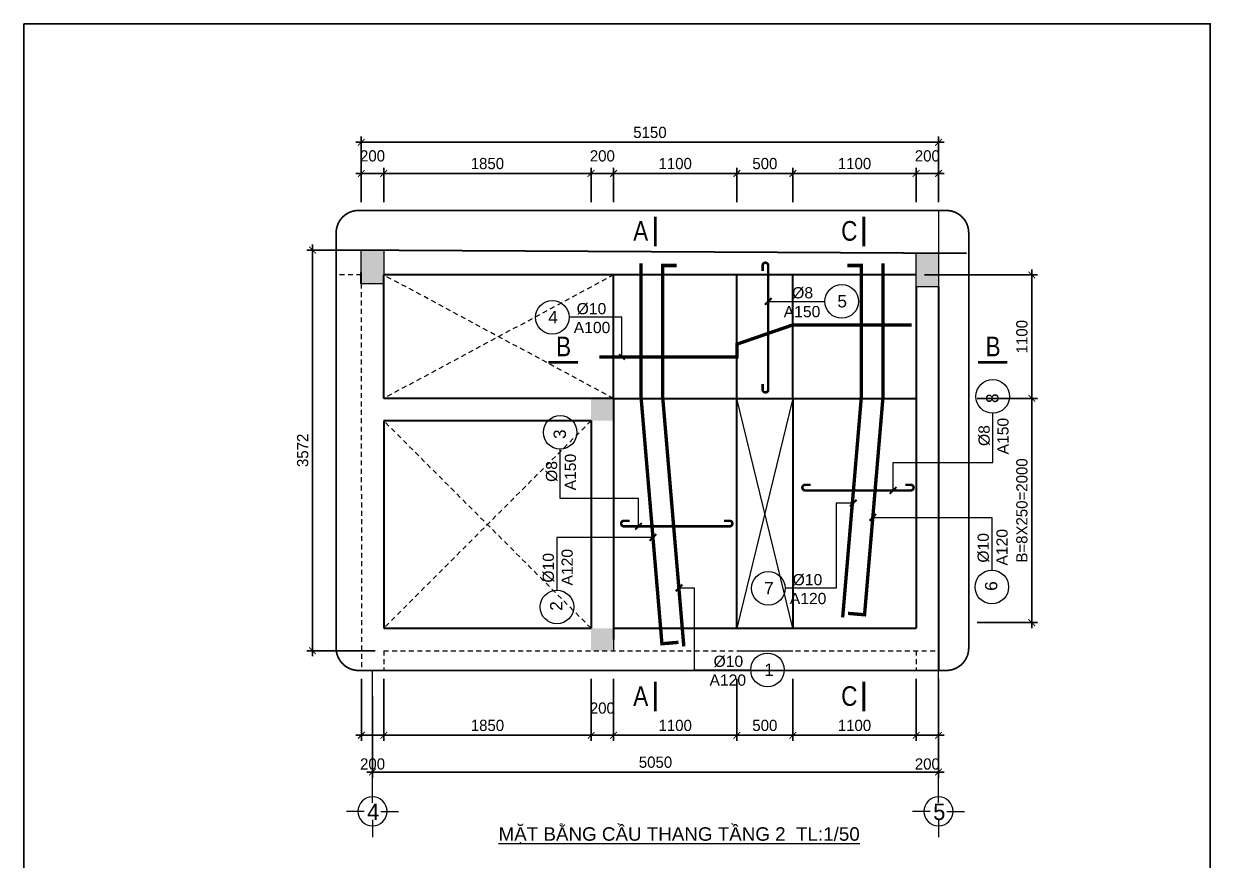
# Model space of a CAD drawing. Header units: millimetres. Extents: x -559287 to -299624, y 2351330 to 2655682.
# Drawn here: x -532901 to -511728, y 2365960 to 2380879 of the extents above; entities that cross this region are included whole.
import ezdxf
from ezdxf.enums import TextEntityAlignment as Align

# ---------------------------------------------------------------- set-up
doc = ezdxf.new("R2010")
doc.units = ezdxf.units.MM
doc.header["$LTSCALE"] = 10
for name, pattern in [('ACAD_ISO04W100', [30, 24, -3, 0, -3]), ('HIDDEN', [0.3, 0.175, -0.125]), ('HIDDENX2', [0.75, 0.5, -0.25])]:
    doc.linetypes.add(name, pattern=pattern)
doc.layers.get('0').update_dxf_attribs({"lineweight": 20})
doc.layers.get('Defpoints').update_dxf_attribs({"lineweight": 20})
for name, color, linetype, lineweight in [('Dim', 251, 'Continuous', 15), ('net bao', 50, 'Continuous', 5), ('Net khuat', 76, 'HIDDENX2', 15), ('Net manh', 8, 'Continuous', 13), ('net noi that', 34, 'Continuous', 5), ('Net-manh', 250, 'Continuous', 9), ('Net-thay', 252, 'Continuous', 9), ('Text', 54, 'Continuous', 25), ('Thep dai', 2, 'Continuous', 50), ('Thep doc', 140, 'Continuous', 60), ('Tuong', 1, 'Continuous', 30)]:
    doc.layers.add(name, color=color, linetype=linetype, lineweight=lineweight)
doc.layers.add('L7-03', color=7, linetype='Continuous')
doc.layers.add('ththep', color=3, linetype='Continuous')
doc.styles.add('HELVE', font='VHAVAN.TTF', dxfattribs={"height": 800})
doc.styles.add('IN-NHO', font='VHELVEN.TTF', dxfattribs={"height": 200})
doc.styles.add('NGHIA5', font='arial_0.ttf', dxfattribs={"height": 180})
doc.styles.get("Standard").update_dxf_attribs({"font": 'nghia5.shx', "height": 200})
doc.styles.add('STYLE1-S1', font='VHARIALN.TTF')
doc.styles.add('TA- TEN', font='VHARIAL.TTF')
doc.dimstyles.new('dim 50', dxfattribs={"dimscale": 100, "dimtxt": 200, "dimasz": 1.2, "dimexe": 1, "dimexo": 1.5, "dimgap": 0.75, "dimtad": 1, "dimdec": 0, "dimlfac": 0.5, "dimzin": 0, "dimdsep": 46, "dimtxsty": 'Standard', "dimblk1": 'ARCHTICK', "dimblk2": 'ARCHTICK', "dimsah": 1, "dimcen": 0.09, "dimdle": 1, "dimclrd": 256, "dimclre": 256, "dimclrt": 54, "dimadec": 0, "dimazin": 0, "dimtfac": 1, "dimtdec": 0, "dimtofl": 0, "dimtmove": 2, "dimatfit": 3, "dimfxl": 0, "dimtolj": 1, "dimtzin": 0, "dimarcsym": 0})

# ---------------------------------------------------------------- blocks, each defined once
blk = doc.blocks.new('truc ngang-helve')
for points in [[(0, -4.8), (0, 0)], [(-2.33, -7.13), (-7.13, -7.13)], [(0, -9.45), (0, -14.26)], [(2.33, -7.13), (7.13, -7.13)]]:
    blk.add_lwpolyline(points)
blk.add_circle((0, -7.13), 4)
at = {"style": 'HELVE'}
blk.add_attdef('A', text='', height=4.5, dxfattribs=at).set_placement((0.03, -7.01), align=Align.MIDDLE_CENTER)
blk = doc.blocks.new('_ARCHTICK')
at = {"color": 0, "linetype": 'ByBlock', "const_width": 0.15}
blk.add_lwpolyline([(-0.5, -0.5), (0.5, 0.5)], dxfattribs=at)
blk = doc.blocks.new('*D708')
at = {"layer": 'Defpoints', "color": 0, "transparency": 16777216}
for p in [(-526876, 2369345), (-526476, 2369345), (-526476, 2368189)]:
    blk.add_point(p, dxfattribs=at)
at = {"layer": 'Net-manh', "lineweight": -2, "transparency": 16777216}
for p, q in [((-526876, 2369195), (-526876, 2368089)), ((-526476, 2369195), (-526476, 2368089)), ((-526976, 2368189), (-526376, 2368189))]:
    blk.add_line(p, q, dxfattribs=at)
at = {"layer": 'Net-manh', "lineweight": -2, "transparency": 16777216, "xscale": 120, "yscale": 120, "zscale": 120, "rotation": 180}
blk.add_blockref('_ARCHTICK', (-526876, 2368189), dxfattribs=at)
at = {"layer": 'Net-manh', "lineweight": -2, "transparency": 16777216, "xscale": 120, "yscale": 120, "zscale": 120}
blk.add_blockref('_ARCHTICK', (-526476, 2368189), dxfattribs=at)
at = {"layer": 'Net-manh', "color": 54, "transparency": 16777216, "insert": (-526676, 2367676), "char_height": 200, "attachment_point": 5}
blk.add_mtext('\\A1;200', dxfattribs=at)
blk = doc.blocks.new('*D709')
at = {"layer": 'Defpoints', "color": 0, "transparency": 16777216}
for p in [(-526476, 2369345), (-522776, 2369345), (-522776, 2368189)]:
    blk.add_point(p, dxfattribs=at)
at = {"layer": 'Net-manh', "lineweight": -2, "transparency": 16777216}
for p, q in [((-526476, 2369195), (-526476, 2368089)), ((-522776, 2369195), (-522776, 2368089)), ((-526576, 2368189), (-522676, 2368189))]:
    blk.add_line(p, q, dxfattribs=at)
at = {"layer": 'Net-manh', "lineweight": -2, "transparency": 16777216, "xscale": 120, "yscale": 120, "zscale": 120, "rotation": 180}
blk.add_blockref('_ARCHTICK', (-526476, 2368189), dxfattribs=at)
at = {"layer": 'Net-manh', "lineweight": -2, "transparency": 16777216, "xscale": 120, "yscale": 120, "zscale": 120}
blk.add_blockref('_ARCHTICK', (-522776, 2368189), dxfattribs=at)
at = {"layer": 'Net-manh', "color": 54, "transparency": 16777216, "insert": (-524626, 2368364), "char_height": 200, "attachment_point": 5}
blk.add_mtext('\\A1;1850', dxfattribs=at)
blk = doc.blocks.new('*D710')
at = {"layer": 'Defpoints', "color": 0, "transparency": 16777216}
for p in [(-522776, 2369345), (-522376, 2369345), (-522376, 2368189)]:
    blk.add_point(p, dxfattribs=at)
at = {"layer": 'Net-manh', "lineweight": -2, "transparency": 16777216}
for p, q in [((-522776, 2369195), (-522776, 2368089)), ((-522376, 2369195), (-522376, 2368089)), ((-522876, 2368189), (-522276, 2368189))]:
    blk.add_line(p, q, dxfattribs=at)
at = {"layer": 'Net-manh', "lineweight": -2, "transparency": 16777216, "xscale": 120, "yscale": 120, "zscale": 120, "rotation": 180}
blk.add_blockref('_ARCHTICK', (-522776, 2368189), dxfattribs=at)
at = {"layer": 'Net-manh', "lineweight": -2, "transparency": 16777216, "xscale": 120, "yscale": 120, "zscale": 120}
blk.add_blockref('_ARCHTICK', (-522376, 2368189), dxfattribs=at)
at = {"layer": 'Net-manh', "color": 54, "transparency": 16777216, "insert": (-522576, 2368673), "char_height": 200, "attachment_point": 5}
blk.add_mtext('\\A1;200', dxfattribs=at)
blk = doc.blocks.new('*D711')
at = {"layer": 'Defpoints', "color": 0, "transparency": 16777216}
for p in [(-522376, 2369345), (-520176, 2369345), (-520176, 2368189)]:
    blk.add_point(p, dxfattribs=at)
at = {"layer": 'Net-manh', "lineweight": -2, "transparency": 16777216}
for p, q in [((-522376, 2369195), (-522376, 2368089)), ((-520176, 2369195), (-520176, 2368089)), ((-522476, 2368189), (-520076, 2368189))]:
    blk.add_line(p, q, dxfattribs=at)
at = {"layer": 'Net-manh', "lineweight": -2, "transparency": 16777216, "xscale": 120, "yscale": 120, "zscale": 120, "rotation": 180}
blk.add_blockref('_ARCHTICK', (-522376, 2368189), dxfattribs=at)
at = {"layer": 'Net-manh', "lineweight": -2, "transparency": 16777216, "xscale": 120, "yscale": 120, "zscale": 120}
blk.add_blockref('_ARCHTICK', (-520176, 2368189), dxfattribs=at)
at = {"layer": 'Net-manh', "color": 54, "transparency": 16777216, "insert": (-521276, 2368364), "char_height": 200, "attachment_point": 5}
blk.add_mtext('\\A1;1100', dxfattribs=at)
blk = doc.blocks.new('*D712')
at = {"layer": 'Defpoints', "color": 0, "transparency": 16777216}
for p in [(-520176, 2369345), (-519177, 2369345), (-519177, 2368189)]:
    blk.add_point(p, dxfattribs=at)
at = {"layer": 'Net-manh', "lineweight": -2, "transparency": 16777216}
for p, q in [((-520176, 2369195), (-520176, 2368089)), ((-519177, 2369195), (-519177, 2368089)), ((-520276, 2368189), (-519077, 2368189))]:
    blk.add_line(p, q, dxfattribs=at)
at = {"layer": 'Net-manh', "lineweight": -2, "transparency": 16777216, "xscale": 120, "yscale": 120, "zscale": 120, "rotation": 180}
blk.add_blockref('_ARCHTICK', (-520176, 2368189), dxfattribs=at)
at = {"layer": 'Net-manh', "lineweight": -2, "transparency": 16777216, "xscale": 120, "yscale": 120, "zscale": 120}
blk.add_blockref('_ARCHTICK', (-519177, 2368189), dxfattribs=at)
at = {"layer": 'Net-manh', "color": 54, "transparency": 16777216, "insert": (-519677, 2368364), "char_height": 200, "attachment_point": 5}
blk.add_mtext('\\A1;500', dxfattribs=at)
blk = doc.blocks.new('*D713')
at = {"layer": 'Defpoints', "color": 0, "transparency": 16777216}
for p in [(-519177, 2369345), (-516977, 2369345), (-516977, 2368189)]:
    blk.add_point(p, dxfattribs=at)
at = {"layer": 'Net-manh', "lineweight": -2, "transparency": 16777216}
for p, q in [((-519177, 2369195), (-519177, 2368089)), ((-516977, 2369195), (-516977, 2368089)), ((-519277, 2368189), (-516877, 2368189))]:
    blk.add_line(p, q, dxfattribs=at)
at = {"layer": 'Net-manh', "lineweight": -2, "transparency": 16777216, "xscale": 120, "yscale": 120, "zscale": 120, "rotation": 180}
blk.add_blockref('_ARCHTICK', (-519177, 2368189), dxfattribs=at)
at = {"layer": 'Net-manh', "lineweight": -2, "transparency": 16777216, "xscale": 120, "yscale": 120, "zscale": 120}
blk.add_blockref('_ARCHTICK', (-516977, 2368189), dxfattribs=at)
at = {"layer": 'Net-manh', "color": 54, "transparency": 16777216, "insert": (-518077, 2368364), "char_height": 200, "attachment_point": 5}
blk.add_mtext('\\A1;1100', dxfattribs=at)
blk = doc.blocks.new('*D714')
at = {"layer": 'Defpoints', "color": 0, "transparency": 16777216}
for p in [(-516977, 2369345), (-516578, 2369345), (-516578, 2368189)]:
    blk.add_point(p, dxfattribs=at)
at = {"layer": 'Net-manh', "lineweight": -2, "transparency": 16777216}
for p, q in [((-516977, 2369195), (-516977, 2368089)), ((-516578, 2369195), (-516578, 2368089)), ((-517077, 2368189), (-516478, 2368189))]:
    blk.add_line(p, q, dxfattribs=at)
at = {"layer": 'Net-manh', "lineweight": -2, "transparency": 16777216, "xscale": 120, "yscale": 120, "zscale": 120, "rotation": 180}
blk.add_blockref('_ARCHTICK', (-516977, 2368189), dxfattribs=at)
at = {"layer": 'Net-manh', "lineweight": -2, "transparency": 16777216, "xscale": 120, "yscale": 120, "zscale": 120}
blk.add_blockref('_ARCHTICK', (-516578, 2368189), dxfattribs=at)
at = {"layer": 'Net-manh', "color": 54, "transparency": 16777216, "insert": (-516777, 2367676), "char_height": 200, "attachment_point": 5}
blk.add_mtext('\\A1;200', dxfattribs=at)
blk = doc.blocks.new('*D715')
at = {"layer": 'Defpoints', "color": 0, "transparency": 16777216}
for p in [(-526678, 2369035), (-516578, 2369035), (-516578, 2367533)]:
    blk.add_point(p, dxfattribs=at)
at = {"layer": 'Net-manh', "lineweight": -2, "transparency": 16777216}
for p, q in [((-526678, 2368885), (-526678, 2367433)), ((-516578, 2368885), (-516578, 2367433)), ((-526778, 2367533), (-516478, 2367533))]:
    blk.add_line(p, q, dxfattribs=at)
at = {"layer": 'Net-manh', "lineweight": -2, "transparency": 16777216, "xscale": 120, "yscale": 120, "zscale": 120, "rotation": 180}
blk.add_blockref('_ARCHTICK', (-526678, 2367533), dxfattribs=at)
at = {"layer": 'Net-manh', "lineweight": -2, "transparency": 16777216, "xscale": 120, "yscale": 120, "zscale": 120}
blk.add_blockref('_ARCHTICK', (-516578, 2367533), dxfattribs=at)
at = {"layer": 'Net-manh', "color": 54, "transparency": 16777216, "insert": (-521628, 2367708), "char_height": 200, "attachment_point": 5}
blk.add_mtext('\\A1;5050', dxfattribs=at)
blk = doc.blocks.new('*D716')
at = {"layer": 'Defpoints', "color": 0, "transparency": 16777216}
for p in [(-516039, 2374198), (-514914, 2374198), (-516039, 2370198)]:
    blk.add_point(p, dxfattribs=at)
at = {"layer": 'Net-manh', "lineweight": -2, "transparency": 16777216}
for p, q in [((-514914, 2370098), (-514914, 2374298)), ((-515889, 2374198), (-514814, 2374198)), ((-515889, 2370198), (-514814, 2370198))]:
    blk.add_line(p, q, dxfattribs=at)
at = {"layer": 'Net-manh', "lineweight": -2, "transparency": 16777216, "xscale": 120, "yscale": 120, "zscale": 120}
for p, rotation in [((-514914, 2374198), 90), ((-514914, 2370198), 270)]:
    blk.add_blockref('_ARCHTICK', p, dxfattribs=dict(at, rotation=rotation))
at = {"layer": 'Net-manh', "color": 54, "transparency": 16777216, "insert": (-515089, 2372198), "char_height": 200, "attachment_point": 5, "rotation": 90}
blk.add_mtext('\\A1;B=8X250=2000', dxfattribs=at)
blk = doc.blocks.new('*D717')
at = {"layer": 'Defpoints', "color": 0, "transparency": 16777216}
for p in [(-516977, 2376398), (-514914, 2376398), (-516039, 2374198)]:
    blk.add_point(p, dxfattribs=at)
at = {"layer": 'Net-manh', "lineweight": -2, "transparency": 16777216}
for p, q in [((-516827, 2376398), (-514814, 2376398)), ((-514914, 2374098), (-514914, 2376498)), ((-515889, 2374198), (-514814, 2374198))]:
    blk.add_line(p, q, dxfattribs=at)
at = {"layer": 'Net-manh', "lineweight": -2, "transparency": 16777216, "xscale": 120, "yscale": 120, "zscale": 120}
for p, rotation in [((-514914, 2376398), 90), ((-514914, 2374198), 270)]:
    blk.add_blockref('_ARCHTICK', p, dxfattribs=dict(at, rotation=rotation))
at = {"layer": 'Net-manh', "color": 54, "transparency": 16777216, "insert": (-515089, 2375298), "char_height": 200, "attachment_point": 5, "rotation": 90}
blk.add_mtext('\\A1;1100', dxfattribs=at)
blk = doc.blocks.new('*D718')
at = {"layer": 'Defpoints', "color": 0, "transparency": 16777216}
for p in [(-519176, 2378209), (-519176, 2377549), (-516977, 2377549)]:
    blk.add_point(p, dxfattribs=at)
at = {"layer": 'Net-manh', "lineweight": -2, "transparency": 16777216}
for p, q in [((-519176, 2377699), (-519176, 2378309)), ((-516977, 2377699), (-516977, 2378309)), ((-516877, 2378209), (-519276, 2378209))]:
    blk.add_line(p, q, dxfattribs=at)
at = {"layer": 'Net-manh', "lineweight": -2, "transparency": 16777216, "xscale": 120, "yscale": 120, "zscale": 120, "rotation": 180}
blk.add_blockref('_ARCHTICK', (-519176, 2378209), dxfattribs=at)
at = {"layer": 'Net-manh', "lineweight": -2, "transparency": 16777216, "xscale": 120, "yscale": 120, "zscale": 120}
blk.add_blockref('_ARCHTICK', (-516977, 2378209), dxfattribs=at)
at = {"layer": 'Net-manh', "color": 54, "transparency": 16777216, "insert": (-518076, 2378384), "char_height": 200, "attachment_point": 5}
blk.add_mtext('\\A1;1100', dxfattribs=at)
blk = doc.blocks.new('*D719')
at = {"layer": 'Defpoints', "color": 0, "transparency": 16777216}
for p in [(-520176, 2378209), (-520176, 2377549), (-519176, 2377549)]:
    blk.add_point(p, dxfattribs=at)
at = {"layer": 'Net-manh', "lineweight": -2, "transparency": 16777216}
for p, q in [((-520176, 2377699), (-520176, 2378309)), ((-519176, 2377699), (-519176, 2378309)), ((-519076, 2378209), (-520276, 2378209))]:
    blk.add_line(p, q, dxfattribs=at)
at = {"layer": 'Net-manh', "lineweight": -2, "transparency": 16777216, "xscale": 120, "yscale": 120, "zscale": 120, "rotation": 180}
blk.add_blockref('_ARCHTICK', (-520176, 2378209), dxfattribs=at)
at = {"layer": 'Net-manh', "lineweight": -2, "transparency": 16777216, "xscale": 120, "yscale": 120, "zscale": 120}
blk.add_blockref('_ARCHTICK', (-519176, 2378209), dxfattribs=at)
at = {"layer": 'Net-manh', "color": 54, "transparency": 16777216, "insert": (-519676, 2378384), "char_height": 200, "attachment_point": 5}
blk.add_mtext('\\A1;500', dxfattribs=at)
blk = doc.blocks.new('*D720')
at = {"layer": 'Defpoints', "color": 0, "transparency": 16777216}
for p in [(-522376, 2378209), (-522376, 2377549), (-520176, 2377549)]:
    blk.add_point(p, dxfattribs=at)
at = {"layer": 'Net-manh', "lineweight": -2, "transparency": 16777216}
for p, q in [((-522376, 2377699), (-522376, 2378309)), ((-520176, 2377699), (-520176, 2378309)), ((-520076, 2378209), (-522476, 2378209))]:
    blk.add_line(p, q, dxfattribs=at)
at = {"layer": 'Net-manh', "lineweight": -2, "transparency": 16777216, "xscale": 120, "yscale": 120, "zscale": 120, "rotation": 180}
blk.add_blockref('_ARCHTICK', (-522376, 2378209), dxfattribs=at)
at = {"layer": 'Net-manh', "lineweight": -2, "transparency": 16777216, "xscale": 120, "yscale": 120, "zscale": 120}
blk.add_blockref('_ARCHTICK', (-520176, 2378209), dxfattribs=at)
at = {"layer": 'Net-manh', "color": 54, "transparency": 16777216, "insert": (-521276, 2378384), "char_height": 200, "attachment_point": 5}
blk.add_mtext('\\A1;1100', dxfattribs=at)
blk = doc.blocks.new('*D721')
at = {"layer": 'Defpoints', "color": 0, "transparency": 16777216}
for p in [(-522776, 2378209), (-522776, 2377549), (-522376, 2377549)]:
    blk.add_point(p, dxfattribs=at)
at = {"layer": 'Net-manh', "lineweight": -2, "transparency": 16777216}
for p, q in [((-522776, 2377699), (-522776, 2378309)), ((-522376, 2377699), (-522376, 2378309)), ((-522276, 2378209), (-522876, 2378209))]:
    blk.add_line(p, q, dxfattribs=at)
at = {"layer": 'Net-manh', "lineweight": -2, "transparency": 16777216, "xscale": 120, "yscale": 120, "zscale": 120, "rotation": 180}
blk.add_blockref('_ARCHTICK', (-522776, 2378209), dxfattribs=at)
at = {"layer": 'Net-manh', "lineweight": -2, "transparency": 16777216, "xscale": 120, "yscale": 120, "zscale": 120}
blk.add_blockref('_ARCHTICK', (-522376, 2378209), dxfattribs=at)
at = {"layer": 'Net-manh', "color": 54, "transparency": 16777216, "insert": (-522576, 2378521), "char_height": 200, "attachment_point": 5}
blk.add_mtext('\\A1;200', dxfattribs=at)
blk = doc.blocks.new('*D722')
at = {"layer": 'Defpoints', "color": 0, "transparency": 16777216}
for p in [(-526477, 2378209), (-526477, 2377549), (-522777, 2377549)]:
    blk.add_point(p, dxfattribs=at)
at = {"layer": 'Dim', "lineweight": -2, "transparency": 16777216}
for p, q in [((-526477, 2377699), (-526477, 2378309)), ((-522777, 2377699), (-522777, 2378309)), ((-522677, 2378209), (-526577, 2378209))]:
    blk.add_line(p, q, dxfattribs=at)
at = {"layer": 'Dim', "lineweight": -2, "transparency": 16777216, "xscale": 120, "yscale": 120, "zscale": 120, "rotation": 180}
blk.add_blockref('_ARCHTICK', (-526477, 2378209), dxfattribs=at)
at = {"layer": 'Dim', "lineweight": -2, "transparency": 16777216, "xscale": 120, "yscale": 120, "zscale": 120}
blk.add_blockref('_ARCHTICK', (-522777, 2378209), dxfattribs=at)
at = {"layer": 'Dim', "color": 54, "transparency": 16777216, "insert": (-524627, 2378384), "char_height": 200, "attachment_point": 5}
blk.add_mtext('\\A1;1850', dxfattribs=at)
blk = doc.blocks.new('*D723')
at = {"layer": 'Defpoints', "color": 0, "transparency": 16777216}
for p in [(-526877, 2378209), (-526877, 2377549), (-526477, 2377549)]:
    blk.add_point(p, dxfattribs=at)
at = {"layer": 'Net-manh', "lineweight": -2, "transparency": 16777216}
for p, q in [((-526877, 2377699), (-526877, 2378309)), ((-526477, 2377699), (-526477, 2378309)), ((-526377, 2378209), (-526977, 2378209))]:
    blk.add_line(p, q, dxfattribs=at)
at = {"layer": 'Net-manh', "lineweight": -2, "transparency": 16777216, "xscale": 120, "yscale": 120, "zscale": 120, "rotation": 180}
blk.add_blockref('_ARCHTICK', (-526877, 2378209), dxfattribs=at)
at = {"layer": 'Net-manh', "lineweight": -2, "transparency": 16777216, "xscale": 120, "yscale": 120, "zscale": 120}
blk.add_blockref('_ARCHTICK', (-526477, 2378209), dxfattribs=at)
at = {"layer": 'Net-manh', "color": 54, "transparency": 16777216, "insert": (-526677, 2378521), "char_height": 200, "attachment_point": 5}
blk.add_mtext('\\A1;200', dxfattribs=at)
blk = doc.blocks.new('*D724')
at = {"layer": 'Defpoints', "color": 0, "transparency": 16777216}
for p in [(-516577, 2378209), (-516977, 2377549), (-516577, 2377549)]:
    blk.add_point(p, dxfattribs=at)
at = {"layer": 'Net-manh', "lineweight": -2, "transparency": 16777216}
for p, q in [((-516977, 2377699), (-516977, 2378309)), ((-516577, 2377699), (-516577, 2378309)), ((-517077, 2378209), (-516477, 2378209))]:
    blk.add_line(p, q, dxfattribs=at)
at = {"layer": 'Net-manh', "lineweight": -2, "transparency": 16777216, "xscale": 120, "yscale": 120, "zscale": 120, "rotation": 180}
blk.add_blockref('_ARCHTICK', (-516977, 2378209), dxfattribs=at)
at = {"layer": 'Net-manh', "lineweight": -2, "transparency": 16777216, "xscale": 120, "yscale": 120, "zscale": 120}
blk.add_blockref('_ARCHTICK', (-516577, 2378209), dxfattribs=at)
at = {"layer": 'Net-manh', "color": 54, "transparency": 16777216, "insert": (-516777, 2378521), "char_height": 200, "attachment_point": 5}
blk.add_mtext('\\A1;200', dxfattribs=at)
blk = doc.blocks.new('*D725')
at = {"layer": 'Defpoints', "color": 0, "transparency": 16777216}
for p in [(-526877, 2378765), (-526877, 2377914), (-516577, 2377914)]:
    blk.add_point(p, dxfattribs=at)
at = {"layer": 'Net-manh', "lineweight": -2, "transparency": 16777216}
for p, q in [((-516477, 2378765), (-526977, 2378765)), ((-526877, 2378064), (-526877, 2378865)), ((-516577, 2378064), (-516577, 2378865))]:
    blk.add_line(p, q, dxfattribs=at)
at = {"layer": 'Net-manh', "lineweight": -2, "transparency": 16777216, "xscale": 120, "yscale": 120, "zscale": 120, "rotation": 180}
blk.add_blockref('_ARCHTICK', (-526877, 2378765), dxfattribs=at)
at = {"layer": 'Net-manh', "lineweight": -2, "transparency": 16777216, "xscale": 120, "yscale": 120, "zscale": 120}
blk.add_blockref('_ARCHTICK', (-516577, 2378765), dxfattribs=at)
at = {"layer": 'Net-manh', "color": 54, "transparency": 16777216, "insert": (-521727, 2378940), "char_height": 200, "attachment_point": 5}
blk.add_mtext('\\A1;5150', dxfattribs=at)
blk = doc.blocks.new('*D726')
at = {"layer": 'Defpoints', "color": 0, "transparency": 16777216}
for p in [(-527747, 2376842), (-526477, 2376842), (-526477, 2369698)]:
    blk.add_point(p, dxfattribs=at)
at = {"layer": 'Dim', "lineweight": -2, "transparency": 16777216}
for p, q in [((-526627, 2376842), (-527847, 2376842)), ((-527747, 2369598), (-527747, 2376942)), ((-526627, 2369698), (-527847, 2369698))]:
    blk.add_line(p, q, dxfattribs=at)
at = {"layer": 'Dim', "lineweight": -2, "transparency": 16777216, "xscale": 120, "yscale": 120, "zscale": 120}
for p, rotation in [((-527747, 2376842), 90), ((-527747, 2369698), 270)]:
    blk.add_blockref('_ARCHTICK', p, dxfattribs=dict(at, rotation=rotation))
at = {"layer": 'Dim', "color": 54, "transparency": 16777216, "insert": (-527922, 2373270), "char_height": 200, "attachment_point": 5, "rotation": 90}
blk.add_mtext('\\A1;3572', dxfattribs=at)

msp = doc.modelspace()

# ---------------------------------------------------------------- linework, layer by layer
at = {"color": 251, "linetype": 'ACAD_ISO04W100', "ltscale": 20}
for p, q in [((-516577.1, 2377549), (-516577.1, 2369345.3)), ((-526677.6, 2367294.3), (-526677.6, 2369345.3)), ((-516577.6, 2367294.3), (-516577.6, 2369345.3))]:
    msp.add_line(p, q, dxfattribs=at)
at = {"layer": 'L7-03'}
for points in [[(-522777.1, 2374197.6), (-522777.1, 2373797.6), (-522377.1, 2374197.6), (-522377.1, 2373797.6)], [(-522777.1, 2370097.6), (-522777.1, 2369697.6), (-522377.1, 2370097.6), (-522377.1, 2369697.6)]]:
    msp.add_solid(points, dxfattribs=at)
at = {"layer": 'net bao'}
for points in [[(-526477.1, 2376841.7), (-526477.1, 2376241.7), (-526877.1, 2376241.7), (-526877.1, 2376841.7)], [(-516976.6, 2376187), (-516976.6, 2376787), (-516576.6, 2376787), (-516576.6, 2376187)]]:
    msp.add_lwpolyline(points, close=True, dxfattribs=at)
for points in [[(-526877.1, 2376841.7), (-526477.1, 2376841.7), (-526877.1, 2376241.7), (-526477.1, 2376241.7)], [(-516576.6, 2376187), (-516976.6, 2376187), (-516576.6, 2376787), (-516976.6, 2376787)]]:
    msp.add_solid(points, dxfattribs=at)
at = {"layer": 'Net khuat', "linetype": 'HIDDEN', "ltscale": 50}
for p, q in [((-526877.1, 2376398.1), (-527326.2, 2376398.1)), ((-522377.1, 2374197.6), (-526477.1, 2376398.1)), ((-522375.8, 2376398), (-526477.1, 2374197.6)), ((-526877.1, 2376241.7), (-526876.4, 2369345.3)), ((-522777.1, 2373797.6), (-526477.1, 2370097.6)), ((-522777.1, 2370097.8), (-526477.1, 2373797.6)), ((-526477.1, 2369697.6), (-516577.1, 2369697.6)), ((-526477.1, 2369697.6), (-526477.1, 2369345.3)), ((-516976.6, 2369697.6), (-516976.6, 2369345.3))]:
    msp.add_line(p, q, dxfattribs=at)
at = {"layer": 'Net khuat', "linetype": 'HIDDEN', "ltscale": 100, "const_width": 30}
msp.add_lwpolyline([(-526926.2, 2377549), (-516438.9, 2377549, -0.4142136), (-516038.9, 2377149), (-516038.9, 2369745.3, -0.4142136), (-516438.9, 2369345.3), (-526926.2, 2369345.3, -0.4142136), (-527326.2, 2369745.3), (-527326.2, 2377149, -0.4142136)], format="xyb", close=True, dxfattribs=at)
at = {"layer": 'Net manh'}
for points, const_width in [([(-519676, 2375866.7), (-519556, 2375986.7)], 36), ([(-522176.5, 2374886.4), (-522276.5, 2374986.4)], 30), ([(-517447.6, 2372495.5), (-517327.6, 2372615.5)], 36), ([(-518159.1, 2372268.9), (-518039.1, 2372388.9)], 36), ([(-521990.7, 2371854.6), (-521870.7, 2371974.6)], 36), ([(-517810.2, 2372015.3), (-517690.2, 2372135.3)], 36), ([(-521733.5, 2371659.2), (-521613.5, 2371779.2)], 36), ([(-521266.7, 2370756.3), (-521146.7, 2370876.3)], 36)]:
    msp.add_lwpolyline(points, dxfattribs=dict(at, const_width=const_width))
for points in [[(-519616, 2375926.7), (-518604.6, 2375926.7)], [(-522226.5, 2374936.4), (-522226.5, 2375643.6), (-523168.2, 2375643.6)], [(-517387.6, 2372555.5), (-517387.6, 2373055.1), (-515610.2, 2373055.1), (-515610.2, 2373932.2)], [(-521930.7, 2371914.6), (-521930.7, 2372414.2), (-523328.9, 2372414.2), (-523328.9, 2373291.2)], [(-518099.1, 2372328.9), (-518404.5, 2372328.9), (-518404.5, 2370810.4), (-519313.6, 2370810.4)], [(-517750.2, 2372075.3), (-515625.9, 2372075.3), (-515625.9, 2371133.6)], [(-521673.5, 2371719.2), (-523386.8, 2371719.2), (-523386.8, 2370777.4)], [(-521206.7, 2370816.3), (-520938.5, 2370816.3), (-520938.5, 2369355.2), (-519929.4, 2369355.2)]]:
    msp.add_lwpolyline(points, dxfattribs=at)
for centre in [(-518304.6, 2375926.7), (-523468.2, 2375643.6), (-515610.2, 2374232.2), (-523328.9, 2373591.2), (-519613.6, 2370810.4), (-515625.9, 2370833.6), (-523386.8, 2370477.4), (-519629.4, 2369355.2)]:
    msp.add_circle(centre, 300, dxfattribs=at)
at = {"layer": 'net noi that'}
for p, q in [((-523627.1, 2374197.6), (-522777.1, 2374197.6)), ((-522377.1, 2373697.6), (-522377.1, 2369697.6)), ((-520175.8, 2369697.6), (-519176.6, 2369697.6))]:
    msp.add_line(p, q, dxfattribs=at)
at = {"layer": 'Net-manh'}
for p, q in [((-519175.8, 2374197.6), (-520175.8, 2370097.6)), ((-519176.6, 2370097.6), (-520175.8, 2374197.6))]:
    msp.add_line(p, q, dxfattribs=at)
at = {"layer": 'Text', "const_width": 50}
for points in [[(-521631.9, 2377438.4), (-521631.9, 2376911.8)], [(-517909.6, 2377438.4), (-517909.6, 2376911.8)], [(-523539, 2374839.4), (-523012.3, 2374839.4)], [(-515875.8, 2374839.4), (-515349.2, 2374839.4)], [(-521631.9, 2369143.2), (-521631.9, 2368616.6)], [(-517909.6, 2369143.2), (-517909.6, 2368616.6)]]:
    msp.add_lwpolyline(points, dxfattribs=at)
at = {"layer": 'Thep dai', "const_width": 45}
for points in [[(-519716, 2374453.5), (-519716, 2374353.5, 1), (-519616, 2374353.5), (-519616, 2376566.9, 1), (-519716, 2376566.9), (-519716, 2376466.9)], [(-518857.4, 2372655.5), (-518957.4, 2372655.5, 1), (-518957.4, 2372555.5), (-517072.4, 2372555.5, 1), (-517072.4, 2372655.5), (-517172.4, 2372655.5)], [(-522090.8, 2372014.6), (-522190.8, 2372014.6, 1), (-522190.8, 2371914.6), (-520305.8, 2371914.6, 1), (-520305.8, 2372014.6), (-520405.8, 2372014.6)]]:
    msp.add_lwpolyline(points, format="xyb", dxfattribs=at)
at = {"layer": 'Thep doc', "ltscale": 10, "const_width": 60}
for points in [[(-521887, 2376607.5), (-521887, 2374237.4), (-521512.6, 2369821.6), (-521217.7, 2369846.6)], [(-517566.8, 2376607.5), (-517566.8, 2374237.4), (-517897.4, 2370338.2), (-518192.3, 2370363.2)], [(-521250.7, 2376567.4), (-521500.7, 2376567.4), (-521500.7, 2374237.4), (-521122.3, 2369774.3)], [(-518203.2, 2376567.4), (-517953.2, 2376567.4), (-517953.2, 2374237.4), (-518287.8, 2370291)], [(-517055.2, 2375508.3), (-519175.8, 2375508.3), (-520175.8, 2375163.8), (-520175.8, 2374936.4), (-522627.8, 2374936.4)]]:
    msp.add_lwpolyline(points, dxfattribs=at)
at = {"layer": 'ththep'}
msp.add_lwpolyline([(-532900.9, 2380878.6), (-511728.4, 2380878.6), (-511728.4, 2351329.5), (-532900.9, 2351329.5)], close=True, dxfattribs=at)
at = {"layer": 'Tuong'}
for p, q in [((-527326.2, 2376844.2), (-516076.6, 2376784.3)), ((-526877.1, 2376241.7), (-526877.1, 2376442.9)), ((-526477.1, 2376241.7), (-526477.1, 2376398.1)), ((-516976.6, 2376398.1), (-526477.1, 2376398.1)), ((-522375.8, 2374197.6), (-522375.8, 2376398)), ((-520175.8, 2374197.6), (-520175.8, 2376398)), ((-519175.8, 2374197.6), (-519175.8, 2376398)), ((-526477.1, 2374197.6), (-526477.1, 2376241.7)), ((-516976.6, 2376187), (-516976.6, 2370097.6)), ((-516576.6, 2376187), (-516576.6, 2369345.3)), ((-522377.1, 2374197.6), (-526477.1, 2374197.6)), ((-522377.1, 2374197.6), (-522377.1, 2369897.6)), ((-522377.1, 2374197.6), (-520175.8, 2374197.6)), ((-520175.8, 2370097.6), (-520175.8, 2374197.6)), ((-520175.8, 2374197.6), (-519176.6, 2374197.6)), ((-519176.6, 2374197.6), (-519176.6, 2370097.6)), ((-519175.8, 2374197.6), (-516976.6, 2374197.6)), ((-526477.1, 2373797.6), (-526477.1, 2370097.6)), ((-522777.1, 2373797.6), (-526477.1, 2373797.6)), ((-522777.1, 2373797.6), (-522777.1, 2370097.8)), ((-526477.1, 2370097.6), (-522777.1, 2370097.8)), ((-522377.1, 2370097.6), (-516976.4, 2370097.6)), ((-516577.6, 2370097.6), (-516577.1, 2370097.6))]:
    msp.add_line(p, q, dxfattribs=at)

# ---------------------------------------------------------------- block references
at = {"layer": 'Net-thay'}
ref = msp.add_blockref('truc ngang-helve', (-526677.6, 2366369.6), dxfattribs=dict(at, xscale=-64.86479999992298, yscale=64.8647999999157, zscale=64.8648, rotation=180))
ref.add_attrib('A', '4', dxfattribs={"layer": '0', "height": 291.9, "style": 'HELVE'}).set_placement((-526663.9, 2366824.1), align=Align.MIDDLE_CENTER)
ref = msp.add_blockref('truc ngang-helve', (-516577.6, 2366369.6), dxfattribs=dict(at, xscale=-64.86479999992298, yscale=64.8647999999157, zscale=64.8648, rotation=180))
ref.add_attrib('A', '5', dxfattribs={"layer": '0', "height": 291.9, "style": 'HELVE'}).set_placement((-516563.9, 2366824.1), align=Align.MIDDLE_CENTER)

# ---------------------------------------------------------------- texts
at = {"color": 92, "style": 'TA- TEN'}
msp.add_text('%%UmÆt b»ng cÇu thang tÇng 2  tl:1/50', height=240, dxfattribs=at).set_placement((-524428.2, 2366308.7))
at = {"layer": 'Text'}
for s, height, style, p in [('a', 350, 'STYLE1-S1', (-521891.6, 2377184.2)), ('C', 350, 'STYLE1-S1', (-518169.3, 2377184.2)), ('5', 220, 'IN-NHO', (-518296.7, 2375929.5)), ('4', 220, 'IN-NHO', (-523456.1, 2375646.4)), ('B', 350, 'STYLE1-S1', (-523267.3, 2375122.9)), ('B', 350, 'STYLE1-S1', (-515604.2, 2375122.9)), ('7', 220, 'IN-NHO', (-519603.6, 2370813.2)), ('1', 220, 'IN-NHO', (-519601.4, 2369358)), ('a', 350, 'STYLE1-S1', (-521891.6, 2368889)), ('C', 350, 'STYLE1-S1', (-518169.3, 2368889))]:
    msp.add_text(s, height=height, dxfattribs=dict(at, style=style)).set_placement(p, align=Align.MIDDLE_CENTER)
at = {"layer": 'Text', "ltscale": 3, "style": 'NGHIA5'}
for s, p in [('%%C8', (-519002.5, 2375980.6)), ('%%C10', (-522770.4, 2375697.5)), ('A150', (-519013, 2375644.7)), ('A100', (-522759.9, 2375361.6)), ('%%C10', (-518915.8, 2370864.3)), ('A120', (-518905.2, 2370528.4)), ('%%C10', (-520327.2, 2369409.1)), ('A120', (-520337.8, 2369073.2))]:
    msp.add_text(s, height=200, dxfattribs=at).set_placement(p, align=Align.CENTER)
at = {"layer": 'Text', "style": 'IN-NHO'}
for s, p in [('8', (-515617.8, 2374199.8)), ('3', (-523336.4, 2373558.9)), ('6', (-515638.1, 2370850.6)), ('2', (-523399, 2370494.5))]:
    msp.add_text(s, height=220, rotation=90, dxfattribs=at).set_placement(p, align=Align.MIDDLE_CENTER)
at = {"layer": 'Text', "ltscale": 3, "style": 'NGHIA5'}
for s, p in [('%%C8', (-515664.2, 2373534.4)), ('A150', (-515328.2, 2373523.8)), ('%%C8', (-523382.8, 2372893.4)), ('A150', (-523046.9, 2372882.9)), ('%%C10', (-515679.9, 2371531.4)), ('A120', (-515343.9, 2371541.9)), ('%%C10', (-523440.8, 2371175.3)), ('A120', (-523104.8, 2371185.8))]:
    msp.add_text(s, height=200, rotation=90, dxfattribs=at).set_placement(p, align=Align.CENTER)

# ---------------------------------------------------------------- dimensions: what is measured, and where the dimension line sits
at = {"layer": 'Dim'}
dim = msp.add_linear_dim(base=(-526477.1, 2378208.6), p1=(-522776.8, 2377549), p2=(-526477.1, 2377549), dimstyle='dim 50', dxfattribs=at)
dim.commit()
dim.dimension.update_dxf_attribs({"geometry": '*D722', "text_midpoint": (-524627, 2378383.6)})
dim = msp.add_linear_dim(base=(-527746.6, 2376841.7), p1=(-526477.1, 2369697.6), p2=(-526477.1, 2376841.7), angle=90, dimstyle='dim 50', dxfattribs=at)
dim.commit()
dim.dimension.update_dxf_attribs({"geometry": '*D726', "text_midpoint": (-527921.6, 2373269.7)})
at = {"layer": 'Net-manh'}
for base, p1, p2, picture, middle in [((-526877.1, 2378764.8), (-516577.1, 2377913.8), (-526877.1, 2377913.8), '*D725', (-521727.1, 2378939.8)), ((-526877.1, 2378208.6), (-526477.1, 2377549), (-526877.1, 2377549), '*D723', (-526677.1, 2378521.1)), ((-522775.8, 2378208.6), (-522375.8, 2377549), (-522775.8, 2377549), '*D721', (-522575.8, 2378521.1)), ((-522375.8, 2378208.6), (-520175.8, 2377549), (-522375.8, 2377549), '*D720', (-521275.8, 2378383.6)), ((-520175.8, 2378208.6), (-519175.8, 2377549), (-520175.8, 2377549), '*D719', (-519675.8, 2378383.6)), ((-519175.8, 2378208.6), (-516976.6, 2377549), (-519175.8, 2377549), '*D718', (-518076.2, 2378383.6)), ((-516577.1, 2378208.6), (-516976.6, 2377549), (-516577.1, 2377549), '*D724', (-516776.8, 2378521.1)), ((-526476.4, 2368188.8), (-526876.4, 2369345.3), (-526476.4, 2369345.3), '*D708', (-526676.4, 2367676.3)), ((-522776.4, 2368188.8), (-526476.4, 2369345.3), (-522776.4, 2369345.3), '*D709', (-524626.4, 2368363.8)), ((-520176.4, 2368188.8), (-522376.4, 2369345.3), (-520176.4, 2369345.3), '*D711', (-521276.4, 2368363.8)), ((-519177.1, 2368188.8), (-520176.4, 2369345.3), (-519177.1, 2369345.3), '*D712', (-519676.7, 2368363.8)), ((-516977.1, 2368188.8), (-519177.1, 2369345.3), (-516977.1, 2369345.3), '*D713', (-518077.1, 2368363.8)), ((-516577.6, 2368188.8), (-516977.1, 2369345.3), (-516577.6, 2369345.3), '*D714', (-516777.4, 2367676.3)), ((-516577.6, 2367533.1), (-526677.6, 2369035.2), (-516577.6, 2369035.2), '*D715', (-521627.6, 2367708.1))]:
    dim = msp.add_linear_dim(base=base, p1=p1, p2=p2, dimstyle='dim 50', dxfattribs=at)
    dim.commit()
    dim.dimension.update_dxf_attribs({"geometry": picture, "text_midpoint": middle})
dim = msp.add_linear_dim(base=(-514913.7, 2376398.1), p1=(-516038.9, 2374197.6), p2=(-516976.6, 2376398.1), angle=90, dimstyle='dim 50', dxfattribs=at)
dim.commit()
dim.dimension.update_dxf_attribs({"geometry": '*D717', "text_midpoint": (-515088.7, 2375297.8)})
dim = msp.add_linear_dim(base=(-514913.7, 2374197.6), p1=(-516038.9, 2370197.6), p2=(-516038.9, 2374197.6), angle=90, text='B=8X250=2000', dimstyle='dim 50', dxfattribs=at)
dim.commit()
dim.dimension.update_dxf_attribs({"geometry": '*D716', "text_midpoint": (-515088.7, 2372197.6)})
dim = msp.add_linear_dim(base=(-522376.4, 2368188.8), p1=(-522776.4, 2369345.3), p2=(-522376.4, 2369345.3), dimstyle='dim 50', dxfattribs=at)
dim.commit()
dim.dimension.update_dxf_attribs({"geometry": '*D710', "text_midpoint": (-522576.4, 2368673.1), "dimtype": 160})

doc.saveas('drawing.dxf')
